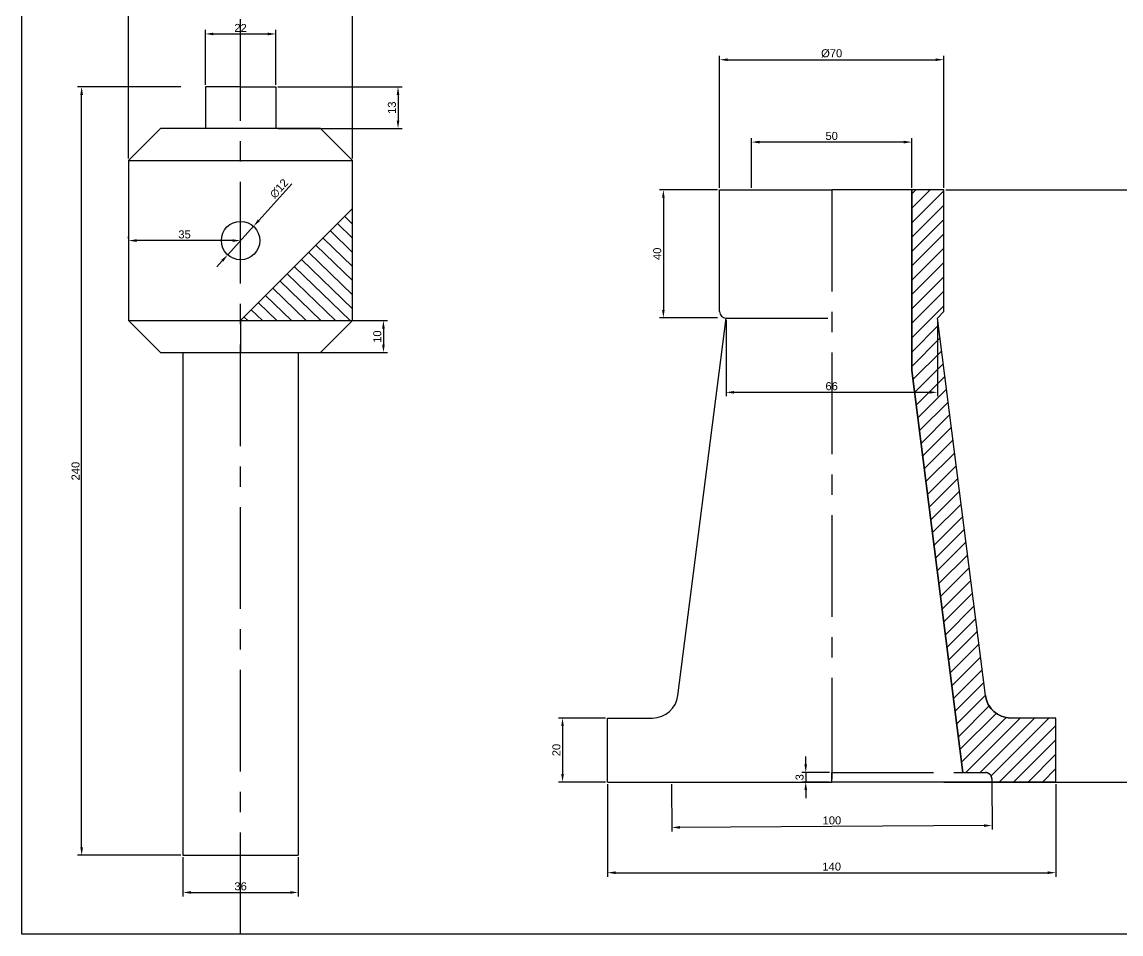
# Model space of a CAD drawing. Header units: millimetres. Extents: x 106 to 1752, y 2210 to 4162.
# Drawn here: x 105.9 to 449.1, y 3619 to 3903.9 of the extents above; entities that cross this region are included whole.
import ezdxf

# ---------------------------------------------------------------- set-up
doc = ezdxf.new("R2010")
doc.units = ezdxf.units.MM
doc.linetypes.add('CENTER', pattern=[50.8, 31.75, -6.35, 6.35, -6.35])
for name, color, linetype in [('centre', 30, 'CENTER'), ('DIM', 8, 'Continuous'), ('Hatch', 254, 'Continuous')]:
    doc.layers.add(name, color=color, linetype=linetype)
doc.styles.get("Standard").update_dxf_attribs({"font": 'arial.ttf'})
doc.dimstyles.new('ISO-25', dxfattribs={"dimtxt": 2.5, "dimasz": 2.5, "dimexe": 1.25, "dimexo": 0.625, "dimtad": 1, "dimdsep": 46, "dimtxsty": 'Standard', "dimcen": 2.5, "dimadec": 0, "dimazin": 0, "dimtfac": 1, "dimtmove": 0, "dimatfit": 3, "dimfxl": 1, "dimarcsym": 0})

# ---------------------------------------------------------------- blocks, each defined once
blk = doc.blocks.new('*D1')
at = {"layer": 'Defpoints', "color": 0, "transparency": 16777216}
for p in [(393.78, 3892.09), (323.78, 3851.45), (393.78, 3851.45)]:
    blk.add_point(p, dxfattribs=at)
at = {"layer": 'DIM', "color": 0, "lineweight": -2, "transparency": 16777216}
for p, q in [((323.78, 3852.08), (323.78, 3893.34)), ((393.78, 3852.08), (393.78, 3893.34)), ((326.28, 3892.09), (391.28, 3892.09))]:
    blk.add_line(p, q, dxfattribs=at)
at = {"layer": 'DIM', "color": 0, "transparency": 16777216}
for points in [[(326.28, 3892.5), (326.28, 3891.67), (323.78, 3892.09)], [(391.28, 3892.5), (391.28, 3891.67), (393.78, 3892.09)]]:
    blk.add_solid(points, dxfattribs=at)
at = {"layer": 'DIM', "color": 0, "transparency": 16777216, "insert": (358.78, 3894.06), "char_height": 2.5, "attachment_point": 5}
blk.add_mtext('%%C70', dxfattribs=at)
blk = doc.blocks.new('*D2')
at = {"layer": 'Defpoints', "color": 0, "transparency": 16777216}
for p in [(325.78, 3811.4), (391.78, 3811.4), (391.78, 3788.19)]:
    blk.add_point(p, dxfattribs=at)
at = {"layer": 'DIM', "color": 0, "lineweight": -2, "transparency": 16777216}
for p, q in [((325.78, 3810.77), (325.78, 3786.94)), ((391.78, 3810.77), (391.78, 3786.94)), ((328.28, 3788.19), (389.28, 3788.19))]:
    blk.add_line(p, q, dxfattribs=at)
at = {"layer": 'DIM', "color": 0, "transparency": 16777216}
for points in [[(328.28, 3788.61), (328.28, 3787.77), (325.78, 3788.19)], [(389.28, 3788.61), (389.28, 3787.77), (391.78, 3788.19)]]:
    blk.add_solid(points, dxfattribs=at)
at = {"layer": 'DIM', "color": 0, "transparency": 16777216, "insert": (358.78, 3790.09), "char_height": 2.5, "attachment_point": 5}
blk.add_mtext('66', dxfattribs=at)
blk = doc.blocks.new('*D3')
at = {"layer": 'Defpoints', "color": 0, "transparency": 16777216}
for p in [(288.78, 3686.45), (274.73, 3666.45), (288.78, 3666.45)]:
    blk.add_point(p, dxfattribs=at)
at = {"layer": 'DIM', "color": 0, "lineweight": -2, "transparency": 16777216}
for p, q in [((288.15, 3686.45), (273.48, 3686.45)), ((274.73, 3683.95), (274.73, 3668.95)), ((288.15, 3666.45), (273.48, 3666.45))]:
    blk.add_line(p, q, dxfattribs=at)
at = {"layer": 'DIM', "color": 0, "transparency": 16777216}
for points in [[(274.31, 3683.95), (275.14, 3683.95), (274.73, 3686.45)], [(274.31, 3668.95), (275.14, 3668.95), (274.73, 3666.45)]]:
    blk.add_solid(points, dxfattribs=at)
at = {"layer": 'DIM', "color": 0, "transparency": 16777216, "insert": (272.82, 3676.45), "char_height": 2.5, "attachment_point": 5, "rotation": 90}
blk.add_mtext('20', dxfattribs=at)
blk = doc.blocks.new('*D4')
at = {"layer": 'Defpoints', "color": 0, "transparency": 16777216}
for p in [(358.78, 3669.45), (350.68, 3666.45), (358.78, 3666.45)]:
    blk.add_point(p, dxfattribs=at)
at = {"layer": 'DIM', "color": 0, "lineweight": -2, "transparency": 16777216}
for p, q in [((350.68, 3671.95), (350.68, 3674.45)), ((358.15, 3669.45), (349.43, 3669.45)), ((350.68, 3669.45), (350.68, 3666.45)), ((358.15, 3666.45), (349.43, 3666.45)), ((350.68, 3663.95), (350.68, 3661.45))]:
    blk.add_line(p, q, dxfattribs=at)
at = {"layer": 'DIM', "color": 0, "transparency": 16777216}
for points in [[(350.26, 3671.95), (351.09, 3671.95), (350.68, 3669.45)], [(350.26, 3663.95), (351.09, 3663.95), (350.68, 3666.45)]]:
    blk.add_solid(points, dxfattribs=at)
at = {"layer": 'DIM', "color": 0, "transparency": 16777216, "insert": (348.77, 3667.95), "char_height": 2.5, "attachment_point": 5, "rotation": 90}
blk.add_mtext('3', dxfattribs=at)
blk = doc.blocks.new('*D5')
at = {"layer": 'Defpoints', "color": 0, "transparency": 16777216}
for p in [(288.78, 3666.45), (428.78, 3666.45), (428.78, 3638.13)]:
    blk.add_point(p, dxfattribs=at)
at = {"layer": 'DIM', "color": 0, "lineweight": -2, "transparency": 16777216}
for p, q in [((288.78, 3665.83), (288.78, 3636.88)), ((428.78, 3665.83), (428.78, 3636.88)), ((291.28, 3638.13), (426.28, 3638.13))]:
    blk.add_line(p, q, dxfattribs=at)
at = {"layer": 'DIM', "color": 0, "transparency": 16777216}
for points in [[(291.28, 3638.55), (291.28, 3637.71), (288.78, 3638.13)], [(426.28, 3638.55), (426.28, 3637.71), (428.78, 3638.13)]]:
    blk.add_solid(points, dxfattribs=at)
at = {"layer": 'DIM', "color": 0, "transparency": 16777216, "insert": (358.78, 3640.03), "char_height": 2.5, "attachment_point": 5}
blk.add_mtext('140', dxfattribs=at)
blk = doc.blocks.new('*D6')
at = {"layer": 'Defpoints', "color": 0, "transparency": 16777216}
for p in [(308.78, 3666.36), (408.78, 3666.95), (308.86, 3652.27)]:
    blk.add_point(p, dxfattribs=at)
at = {"layer": 'DIM', "color": 0, "lineweight": -2, "transparency": 16777216}
for p, q in [((308.78, 3665.74), (308.87, 3651.02)), ((408.78, 3666.33), (408.87, 3651.61)), ((406.36, 3652.84), (311.36, 3652.28))]:
    blk.add_line(p, q, dxfattribs=at)
at = {"layer": 'DIM', "color": 0, "transparency": 16777216}
for points in [[(311.36, 3652.7), (311.37, 3651.87), (308.86, 3652.27)], [(406.36, 3653.26), (406.36, 3652.43), (408.86, 3652.86)]]:
    blk.add_solid(points, dxfattribs=at)
at = {"layer": 'DIM', "color": 0, "transparency": 16777216, "insert": (358.85, 3654.46), "char_height": 2.5, "attachment_point": 5, "rotation": 0.337}
blk.add_mtext('100', dxfattribs=at)
blk = doc.blocks.new('*D7')
at = {"layer": 'Defpoints', "color": 0, "transparency": 16777216}
for p in [(333.78, 3866.36), (333.78, 3851.45), (383.78, 3851.45)]:
    blk.add_point(p, dxfattribs=at)
at = {"layer": 'DIM', "color": 0, "lineweight": -2, "transparency": 16777216}
for p, q in [((333.78, 3852.08), (333.78, 3867.61)), ((381.28, 3866.36), (336.28, 3866.36)), ((383.78, 3852.08), (383.78, 3867.61))]:
    blk.add_line(p, q, dxfattribs=at)
at = {"layer": 'DIM', "color": 0, "transparency": 16777216}
for points in [[(336.28, 3866.77), (336.28, 3865.94), (333.78, 3866.36)], [(381.28, 3866.77), (381.28, 3865.94), (383.78, 3866.36)]]:
    blk.add_solid(points, dxfattribs=at)
at = {"layer": 'DIM', "color": 0, "transparency": 16777216, "insert": (358.78, 3868.26), "char_height": 2.5, "attachment_point": 5}
blk.add_mtext('50', dxfattribs=at)
blk = doc.blocks.new('*D8')
at = {"layer": 'Defpoints', "color": 0, "transparency": 16777216}
for p in [(323.78, 3851.45), (306.22, 3811.45), (323.78, 3811.45)]:
    blk.add_point(p, dxfattribs=at)
at = {"layer": 'DIM', "color": 0, "lineweight": -2, "transparency": 16777216}
for p, q in [((323.15, 3851.45), (304.97, 3851.45)), ((306.22, 3848.95), (306.22, 3813.95)), ((323.15, 3811.45), (304.97, 3811.45))]:
    blk.add_line(p, q, dxfattribs=at)
at = {"layer": 'DIM', "color": 0, "transparency": 16777216}
for points in [[(305.8, 3848.95), (306.63, 3848.95), (306.22, 3851.45)], [(305.8, 3813.95), (306.63, 3813.95), (306.22, 3811.45)]]:
    blk.add_solid(points, dxfattribs=at)
at = {"layer": 'DIM', "color": 0, "transparency": 16777216, "insert": (304.31, 3831.45), "char_height": 2.5, "attachment_point": 5, "rotation": 90}
blk.add_mtext('40', dxfattribs=at)
blk = doc.blocks.new('*D9')
at = {"layer": 'Defpoints', "color": 0, "transparency": 16777216}
for p in [(393.78, 3851.45), (393.78, 3666.45), (481.31, 3666.45)]:
    blk.add_point(p, dxfattribs=at)
at = {"layer": 'DIM', "color": 0, "lineweight": -2, "transparency": 16777216}
for p, q in [((394.4, 3851.45), (482.56, 3851.45)), ((481.31, 3848.95), (481.31, 3668.95)), ((394.4, 3666.45), (482.56, 3666.45))]:
    blk.add_line(p, q, dxfattribs=at)
at = {"layer": 'DIM', "color": 0, "transparency": 16777216}
for points in [[(480.89, 3848.95), (481.72, 3848.95), (481.31, 3851.45)], [(480.89, 3668.95), (481.72, 3668.95), (481.31, 3666.45)]]:
    blk.add_solid(points, dxfattribs=at)
at = {"layer": 'DIM', "color": 0, "transparency": 16777216, "insert": (479.4, 3758.95), "char_height": 2.5, "attachment_point": 5, "rotation": 90}
blk.add_mtext('185', dxfattribs=at)
blk = doc.blocks.new('*D21')
at = {"layer": 'Defpoints', "color": 0, "transparency": 16777216}
for p in [(185.18, 3900.13), (163.18, 3883.59), (185.18, 3883.59)]:
    blk.add_point(p, dxfattribs=at)
at = {"layer": 'DIM', "color": 0, "lineweight": -2, "transparency": 16777216}
for p, q in [((163.18, 3884.22), (163.18, 3901.38)), ((165.68, 3900.13), (182.68, 3900.13)), ((185.18, 3884.22), (185.18, 3901.38))]:
    blk.add_line(p, q, dxfattribs=at)
at = {"layer": 'DIM', "color": 0, "transparency": 16777216}
for points in [[(165.68, 3900.55), (165.68, 3899.71), (163.18, 3900.13)], [(182.68, 3900.55), (182.68, 3899.71), (185.18, 3900.13)]]:
    blk.add_solid(points, dxfattribs=at)
at = {"layer": 'DIM', "color": 0, "transparency": 16777216, "insert": (174.18, 3902.01), "char_height": 2.5, "attachment_point": 5}
blk.add_mtext('22', dxfattribs=at)
blk = doc.blocks.new('*D22')
at = {"layer": 'Defpoints', "color": 0, "transparency": 16777216}
for p in [(209.18, 3922.99), (139.18, 3860.59), (209.18, 3860.59)]:
    blk.add_point(p, dxfattribs=at)
at = {"layer": 'DIM', "color": 0, "lineweight": -2, "transparency": 16777216}
for p, q in [((139.18, 3861.22), (139.18, 3924.24)), ((209.18, 3861.22), (209.18, 3924.24)), ((141.68, 3922.99), (206.68, 3922.99))]:
    blk.add_line(p, q, dxfattribs=at)
at = {"layer": 'DIM', "color": 0, "transparency": 16777216}
for points in [[(141.68, 3923.41), (141.68, 3922.58), (139.18, 3922.99)], [(206.68, 3923.41), (206.68, 3922.58), (209.18, 3922.99)]]:
    blk.add_solid(points, dxfattribs=at)
at = {"layer": 'DIM', "color": 0, "transparency": 16777216, "insert": (174.18, 3924.9), "char_height": 2.5, "attachment_point": 5}
blk.add_mtext('70', dxfattribs=at)
blk = doc.blocks.new('*D23')
at = {"layer": 'Defpoints', "color": 0, "transparency": 16777216}
for p in [(139.18, 3835.59), (139.18, 3835.59), (174.18, 3835.59)]:
    blk.add_point(p, dxfattribs=at)
at = {"layer": 'DIM', "color": 0, "lineweight": -2, "transparency": 16777216}
for p, q in [((139.18, 3836.22), (139.18, 3836.84)), ((171.68, 3835.59), (141.68, 3835.59)), ((174.18, 3836.22), (174.18, 3836.84))]:
    blk.add_line(p, q, dxfattribs=at)
at = {"layer": 'DIM', "color": 0, "transparency": 16777216}
for points in [[(141.68, 3836.01), (141.68, 3835.18), (139.18, 3835.59)], [(171.68, 3836.01), (171.68, 3835.18), (174.18, 3835.59)]]:
    blk.add_solid(points, dxfattribs=at)
at = {"layer": 'DIM', "color": 0, "transparency": 16777216, "insert": (156.68, 3837.5), "char_height": 2.5, "attachment_point": 5}
blk.add_mtext('35', dxfattribs=at)
blk = doc.blocks.new('*D24')
at = {"layer": 'Defpoints', "color": 0, "transparency": 16777216}
for p in [(124.55, 3883.59), (156.18, 3883.59), (156.18, 3643.59)]:
    blk.add_point(p, dxfattribs=at)
at = {"layer": 'DIM', "color": 0, "lineweight": -2, "transparency": 16777216}
for p, q in [((155.55, 3883.59), (123.3, 3883.59)), ((124.55, 3646.09), (124.55, 3881.09)), ((155.55, 3643.59), (123.3, 3643.59))]:
    blk.add_line(p, q, dxfattribs=at)
at = {"layer": 'DIM', "color": 0, "transparency": 16777216}
for points in [[(124.13, 3881.09), (124.97, 3881.09), (124.55, 3883.59)], [(124.13, 3646.09), (124.97, 3646.09), (124.55, 3643.59)]]:
    blk.add_solid(points, dxfattribs=at)
at = {"layer": 'DIM', "color": 0, "transparency": 16777216, "insert": (122.65, 3763.59), "char_height": 2.5, "attachment_point": 5, "rotation": 90}
blk.add_mtext('240', dxfattribs=at)
blk = doc.blocks.new('*D25')
at = {"layer": 'Defpoints', "color": 0, "transparency": 16777216}
for p in [(156.18, 3643.59), (192.18, 3643.59), (192.18, 3631.96)]:
    blk.add_point(p, dxfattribs=at)
at = {"layer": 'DIM', "color": 0, "lineweight": -2, "transparency": 16777216}
for p, q in [((156.18, 3642.97), (156.18, 3630.71)), ((192.18, 3642.97), (192.18, 3630.71)), ((158.68, 3631.96), (189.68, 3631.96))]:
    blk.add_line(p, q, dxfattribs=at)
at = {"layer": 'DIM', "color": 0, "transparency": 16777216}
for points in [[(158.68, 3632.38), (158.68, 3631.55), (156.18, 3631.96)], [(189.68, 3632.38), (189.68, 3631.55), (192.18, 3631.96)]]:
    blk.add_solid(points, dxfattribs=at)
at = {"layer": 'DIM', "color": 0, "transparency": 16777216, "insert": (174.18, 3633.87), "char_height": 2.5, "attachment_point": 5}
blk.add_mtext('36', dxfattribs=at)
blk = doc.blocks.new('*D26')
at = {"layer": 'Defpoints', "color": 0, "transparency": 16777216}
for p in [(174.18, 3810.59), (174.18, 3800.59), (218.79, 3800.59)]:
    blk.add_point(p, dxfattribs=at)
at = {"layer": 'DIM', "color": 0, "lineweight": -2, "transparency": 16777216}
for p, q in [((174.8, 3810.59), (220.04, 3810.59)), ((218.79, 3808.09), (218.79, 3803.09)), ((174.8, 3800.59), (220.04, 3800.59))]:
    blk.add_line(p, q, dxfattribs=at)
at = {"layer": 'DIM', "color": 0, "transparency": 16777216}
for points in [[(218.37, 3808.09), (219.21, 3808.09), (218.79, 3810.59)], [(218.37, 3803.09), (219.21, 3803.09), (218.79, 3800.59)]]:
    blk.add_solid(points, dxfattribs=at)
at = {"layer": 'DIM', "color": 0, "transparency": 16777216, "insert": (216.89, 3805.59), "char_height": 2.5, "attachment_point": 5, "rotation": 90}
blk.add_mtext('10', dxfattribs=at)
blk = doc.blocks.new('*D19')
at = {"layer": 'Defpoints', "color": 0, "transparency": 16777216}
for p in [(178.21, 3840.04), (170.15, 3831.14)]:
    blk.add_point(p, dxfattribs=at)
at = {"layer": 'DIM', "color": 0, "lineweight": -2, "transparency": 16777216}
for p, q in [((190.18, 3853.28), (179.88, 3841.9)), ((170.15, 3831.14), (178.21, 3840.04)), ((168.48, 3829.29), (166.8, 3827.44))]:
    blk.add_line(p, q, dxfattribs=at)
at = {"layer": 'DIM', "color": 0, "transparency": 16777216}
for points in [[(179.57, 3842.18), (180.19, 3841.62), (178.21, 3840.04)], [(168.17, 3829.57), (168.79, 3829.01), (170.15, 3831.14)]]:
    blk.add_solid(points, dxfattribs=at)
at = {"layer": 'DIM', "color": 0, "transparency": 16777216, "insert": (186.2, 3851.82), "char_height": 2.5, "attachment_point": 5, "rotation": 47.865}
blk.add_mtext('∅12', dxfattribs=at)
blk = doc.blocks.new('*D20')
at = {"layer": 'Defpoints', "color": 0, "transparency": 16777216}
for p in [(185.18, 3883.59), (185.18, 3870.59), (223.35, 3870.59)]:
    blk.add_point(p, dxfattribs=at)
at = {"layer": 'DIM', "color": 0, "lineweight": -2, "transparency": 16777216}
for p, q in [((185.8, 3883.59), (224.6, 3883.59)), ((223.35, 3881.09), (223.35, 3873.09)), ((185.8, 3870.59), (224.6, 3870.59))]:
    blk.add_line(p, q, dxfattribs=at)
at = {"layer": 'DIM', "color": 0, "transparency": 16777216}
for points in [[(222.94, 3881.09), (223.77, 3881.09), (223.35, 3883.59)], [(222.94, 3873.09), (223.77, 3873.09), (223.35, 3870.59)]]:
    blk.add_solid(points, dxfattribs=at)
at = {"layer": 'DIM', "color": 0, "transparency": 16777216, "insert": (221.45, 3877.09), "char_height": 2.5, "attachment_point": 5, "rotation": 90}
blk.add_mtext('13', dxfattribs=at)

msp = doc.modelspace()

# ---------------------------------------------------------------- hatches: boundary and pattern name
at = {"transparency": 33554687}
h = msp.add_hatch(dxfattribs=at)
h.set_pattern_fill('ANSI31', color=256, angle=91)
h.set_pattern_definition([(136, (198.312, 3820.3385), (-2.20554, -2.2839), [])])
h.paths.add_polyline_path([(174.18, 3810.594), (209.18, 3810.594), (209.18, 3845.594)])
at = {"layer": 'Hatch'}
h = msp.add_hatch(dxfattribs=at)
h.set_pattern_fill('ANSI31', color=256)
h.paths.add_polyline_path([(393.779, 3851.453), (383.779, 3851.453), (383.779, 3795.041), (399.755, 3669.453), (406.779, 3669.453, -0.4142136), (408.779, 3667.453), (408.779, 3666.453), (428.779, 3666.453), (428.779, 3686.453), (414.719, 3686.453, -0.3776219), (406.783, 3693.443), (391.779, 3811.396), (393.779, 3813.396)])

# ---------------------------------------------------------------- linework, layer by layer
for p, q in [((174.18, 3883.594), (163.18, 3883.594)), ((163.18, 3883.594), (163.18, 3870.594)), ((174.18, 3883.594), (185.18, 3883.594)), ((185.18, 3883.594), (185.18, 3870.594)), ((139.18, 3860.594), (209.18, 3860.594)), ((323.779, 3851.453), (358.779, 3851.453)), ((323.779, 3813.396), (323.779, 3851.453)), ((393.779, 3851.453), (358.779, 3851.453)), ((383.779, 3795.041), (383.779, 3851.453)), ((393.779, 3813.396), (393.779, 3851.453)), ((174.18, 3810.594), (209.18, 3845.594)), ((139.18, 3810.594), (209.18, 3810.594)), ((174.18, 3810.594), (174.18, 3800.594)), ((310.775, 3693.443), (325.779, 3811.396)), ((325.779, 3811.396), (325.779, 3811.396)), ((406.783, 3693.443), (391.779, 3811.396)), ((406.783, 3693.443), (391.779, 3811.396)), ((149.18, 3800.594), (156.18, 3800.594)), ((156.18, 3800.594), (156.18, 3643.594)), ((192.18, 3800.594), (192.18, 3643.594)), ((399.755, 3669.453), (383.779, 3795.041)), ((288.779, 3666.453), (288.779, 3686.453)), ((288.779, 3666.453), (288.779, 3686.453)), ((288.779, 3686.453), (302.839, 3686.453)), ((428.779, 3686.453), (414.719, 3686.453)), ((428.779, 3666.453), (428.779, 3686.453)), ((288.779, 3666.453), (358.779, 3666.453)), ((428.779, 3666.453), (358.779, 3666.453)), ((393.779, 3666.453), (428.779, 3666.453)), ((156.18, 3643.594), (192.18, 3643.594))]:
    msp.add_line(p, q)
for points in [[(105.914, 4161.653), (864.592, 4161.653), (864.592, 3618.976), (105.914, 3618.976)], [(139.18, 3860.594), (139.18, 3810.594), (149.18, 3800.594), (199.18, 3800.594), (209.18, 3810.594), (209.18, 3860.594), (199.18, 3870.594), (149.18, 3870.594)]]:
    msp.add_lwpolyline(points, close=True)
msp.add_lwpolyline([(393.779, 3851.453), (383.779, 3851.453), (383.779, 3795.041), (399.755, 3669.453), (406.779, 3669.453, -0.4142136), (408.779, 3667.453), (408.779, 3666.453), (428.779, 3666.453), (428.779, 3686.453), (414.719, 3686.453, -0.3776219), (406.783, 3693.443), (391.779, 3811.396), (393.779, 3813.396)], format="xyb", close=True)
msp.add_circle((174.18, 3835.594), 6)
for centre, radius, start, end in [((325.779, 3813.396), 2, 180.00007, 270), ((302.839, 3694.453), 8, 270, 352.75053), ((414.719, 3694.453), 8, 187.24947, 270)]:
    msp.add_arc(centre, radius, start, end)
at = {"layer": 'centre'}
for p, q in [((174.18, 3618.976), (174.18, 3944.622)), ((358.779, 3851.453), (358.779, 3666.453)), ((391.779, 3811.396), (393.779, 3813.396)), ((325.779, 3811.396), (358.779, 3811.396)), ((358.779, 3666.453), (358.779, 3669.453)), ((358.779, 3669.453), (406.779, 3669.453)), ((408.779, 3667.453), (408.779, 3666.453))]:
    msp.add_line(p, q, dxfattribs=at)
msp.add_arc((406.779, 3667.453), 2, 0, 90, dxfattribs=at)
at = {"layer": 'DIM'}
msp.add_line((393.779, 3666.453), (428.779, 3666.453), dxfattribs=at)
msp.add_lwpolyline([(391.779, 3811.396), (393.779, 3813.396), (393.779, 3851.453), (383.779, 3851.453), (383.779, 3795.041), (399.755, 3669.453), (406.779, 3669.453, -0.4142136), (408.779, 3667.453), (408.779, 3666.453), (428.779, 3666.453), (428.779, 3686.453), (414.719, 3686.453, -0.3776219), (406.783, 3693.443)], format="xyb", close=True, dxfattribs=at)

# ---------------------------------------------------------------- dimensions: what is measured, and where the dimension line sits
for base, p1, p2, picture, middle in [((209.18, 3922.995), (139.18, 3860.594), (209.18, 3860.594), '*D22', (174.18, 3924.896)), ((185.18, 3900.129), (163.18, 3883.594), (185.18, 3883.594), '*D21', (174.18, 3902.009)), ((333.779, 3866.357), (383.779, 3851.453), (333.779, 3851.453), '*D7', (358.779, 3868.258)), ((139.18, 3835.594), (174.18, 3835.594), (139.18, 3835.594), '*D23', (156.68, 3837.496)), ((391.779, 3788.19), (325.779, 3811.396), (391.779, 3811.396), '*D2', (358.779, 3790.091)), ((428.779, 3638.129), (288.779, 3666.453), (428.779, 3666.453), '*D5', (358.779, 3640.03)), ((192.18, 3631.965), (156.18, 3643.594), (192.18, 3643.594), '*D25', (174.18, 3633.867))]:
    dim = msp.add_linear_dim(base=base, p1=p1, p2=p2, dimstyle='ISO-25', dxfattribs=at)
    dim.commit()
    dim.dimension.update_dxf_attribs({"geometry": picture, "text_midpoint": middle})
dim = msp.add_linear_dim(base=(393.779, 3892.086), p1=(323.779, 3851.453), p2=(393.779, 3851.453), text='%%C<>', dimstyle='ISO-25', dxfattribs=at)
dim.commit()
dim.dimension.update_dxf_attribs({"geometry": '*D1', "text_midpoint": (358.779, 3894.057)})
for base, p1, p2, picture, middle in [((124.549, 3883.594), (156.18, 3643.594), (156.18, 3883.594), '*D24', (122.647, 3763.594)), ((223.352, 3870.594), (185.18, 3883.594), (185.18, 3870.594), '*D20', (221.45, 3877.094)), ((306.216, 3811.453), (323.779, 3851.453), (323.779, 3811.453), '*D8', (304.315, 3831.453)), ((481.306, 3666.453), (393.779, 3851.453), (393.779, 3666.453), '*D9', (479.404, 3758.953)), ((218.789, 3800.594), (174.18, 3810.594), (174.18, 3800.594), '*D26', (216.888, 3805.594)), ((274.726, 3666.453), (288.779, 3686.453), (288.779, 3666.453), '*D3', (272.825, 3676.453)), ((350.676, 3666.453), (358.779, 3669.453), (358.779, 3666.453), '*D4', (348.774, 3667.953))]:
    dim = msp.add_linear_dim(base=base, p1=p1, p2=p2, angle=90, dimstyle='ISO-25', dxfattribs=at)
    dim.commit()
    dim.dimension.update_dxf_attribs({"geometry": picture, "text_midpoint": middle})
dim = msp.add_diameter_dim_2p(p1=(170.154, 3831.144), p2=(178.205, 3840.043), dimstyle='ISO-25', dxfattribs=at)
dim.commit()
dim.dimension.update_dxf_attribs({"geometry": '*D19', "text_midpoint": (187.659, 3850.493), "dimtype": 163})
dim = msp.add_aligned_dim(p1=(408.779, 3666.953), p2=(308.781, 3666.365), distance=14.097, dimstyle='ISO-25', dxfattribs=at)
dim.commit()
dim.dimension.update_dxf_attribs({"geometry": '*D6', "text_midpoint": (358.852, 3654.464)})

doc.saveas('drawing.dxf')
